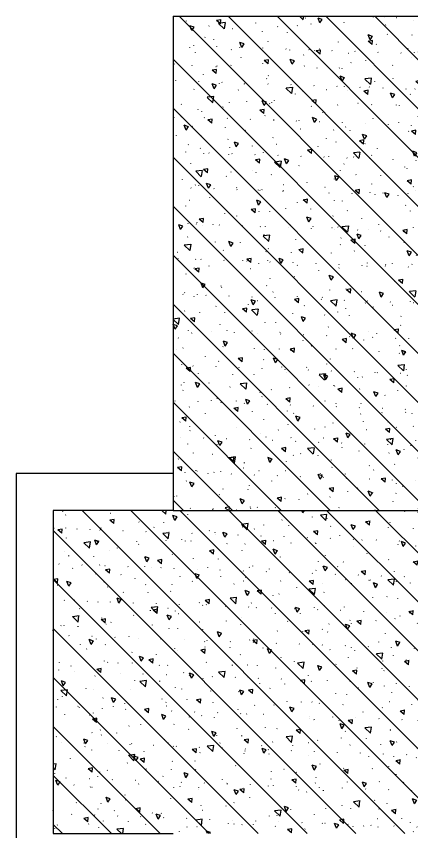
# Model space of a CAD drawing. Header units: millimetres. Extents: x 64682 to 95728, y -1640 to 17847.
# Drawn here: x 79389 to 80246, y 16081 to 17847 of the extents above; entities that cross this region are included whole.
import ezdxf

# ---------------------------------------------------------------- set-up
doc = ezdxf.new("R2010")
doc.units = ezdxf.units.MM
doc.layers.add('D-BASE-INTWALL', color=1, linetype='Continuous')
doc.layers.add('WALL TYPE$0$I-SECT-LW03', color=3, linetype='Continuous')

# ---------------------------------------------------------------- blocks, each defined once
blk = doc.blocks.new('K_1222101499')
h = blk.add_hatch()
h.set_pattern_fill('0-钢筋混凝土001-DOM', color=251, scale=15, pattern_type=2)
h.set_pattern_definition([(45, (-72572.29, -10841.974), (-53.03301, 53.03301), []), (50, (-72572.29, -10841.97), (107.58903, -9.41282), [11.25, -123.75]), (355, (-72572.29, -10841.97), (-20.8127, 112.82882), [9, -99]), (100.4514, (-72563.33, -10842.76), (86.77641, 103.41593), [9.56103, -105.17132]), (46.1842, (-72572.29, -10811.97), (160.08616, -24.82785), [16.875, -185.625]), (96.6356, (-72558.95, -10814.04), (140.1994, 146.11768), [14.34154, -157.75695]), (351.1842, (-72572.3, -10811.97), (140.1993, 146.1178), [13.5, -148.5]), (21, (-72557.29, -10819.47), (89.53606, -60.39283), [11.25, -123.75]), (326, (-72557.29, -10819.47), (36.4973, 108.7725), [9, -99]), (71.4514, (-72549.83, -10824.51), (126.0334, 48.37957), [9.56103, -105.17132]), (37.5, (-72572.293, -10841.974), (1.823978, 49.934078), [0.75, -97.8, 0.75, -100.5, 0.75, -99.375]), (7.5, (-72572.29, -10841.974), (39.46043, 59.161757), [0.75, -57.3, 0.75, -95.55, 0.75, -37.875]), (327.5, (-72605.743, -10841.974), (80.073365, -3.38323), [0.75, -37.5, 0.75, -117, 0.75, -155.25]), (317.5, (-72620.74, -10841.974), (87.477925, 15.01575), [0.75, -48.75, 0.75, -77.7, 0.75, -110.25])])
h.paths.add_polyline_path([(2280, -340), (2280, -80), (1580, -80), (1580, -340), (1580, -880), (1580, -1020), (2280, -1020), (2280, -880)])
h = blk.add_hatch()
h.set_pattern_fill('0-钢筋混凝土001-DOM', color=251, scale=15, pattern_type=2)
h.set_pattern_definition([(45, (2030, 1810), (-53.033, 53.033), []), (50, (2030, 1810), (107.589, -9.4128), [11.25, -123.75]), (355, (2030, 1810), (-20.8127, 112.829), [9, -99]), (100.4514, (2038.97, 1809.22), (86.7764, 103.416), [9.561, -105.1713]), (46.184, (2030, 1840), (160.086, -24.828), [16.875, -185.625]), (96.6356, (2043.34, 1837.93), (140.1994, 146.118), [14.3415, -157.757]), (351.184, (2030, 1840), (140.199, 146.118), [13.5, -148.5]), (21, (2045, 1832.5), (89.536, -60.3928), [11.25, -123.75]), (326, (2045, 1832.5), (36.4973, 108.7725), [9, -99]), (71.4514, (2052.46, 1827.47), (126.0334, 48.3796), [9.561, -105.1713]), (37.5, (2030, 1810), (1.824, 49.9341), [0.75, -97.8, 0.75, -100.5, 0.75, -99.375]), (7.5, (2030, 1810), (39.4604, 59.1618), [0.75, -57.3, 0.75, -95.55, 0.75, -37.875]), (327.5, (1996.55, 1810), (80.07337, -3.38323), [0.75, -37.5, 0.75, -117, 0.75, -155.25]), (317.5, (1981.55, 1810), (87.478, 15.0157), [0.75, -48.75, 0.75, -77.7, 0.75, -110.25])])
h.paths.add_polyline_path([(2280, -880), (3350, -880), (3350, -340), (2280, -340)])
at = {"layer": 'D-BASE-INTWALL'}
blk.add_lwpolyline([(2360, -340), (2360, 0), (1500, 0), (1500, -340)], dxfattribs=at)
at = {"layer": 'WALL TYPE$0$I-SECT-LW03'}
for p, q in [((3350, -340), (2280, -340)), ((2280, -340), (2280, -880)), ((3350, -340), (3350, -880))]:
    blk.add_line(p, q, dxfattribs=at)
blk.add_lwpolyline([(2280, -340), (2280, -80), (1580, -80), (1580, -340)], dxfattribs=at)

msp = doc.modelspace()

# ---------------------------------------------------------------- block references
at = {"rotation": 90}
msp.add_blockref('K_1222101499', (79388.6, 14497), dxfattribs=at)

doc.saveas('drawing.dxf')
